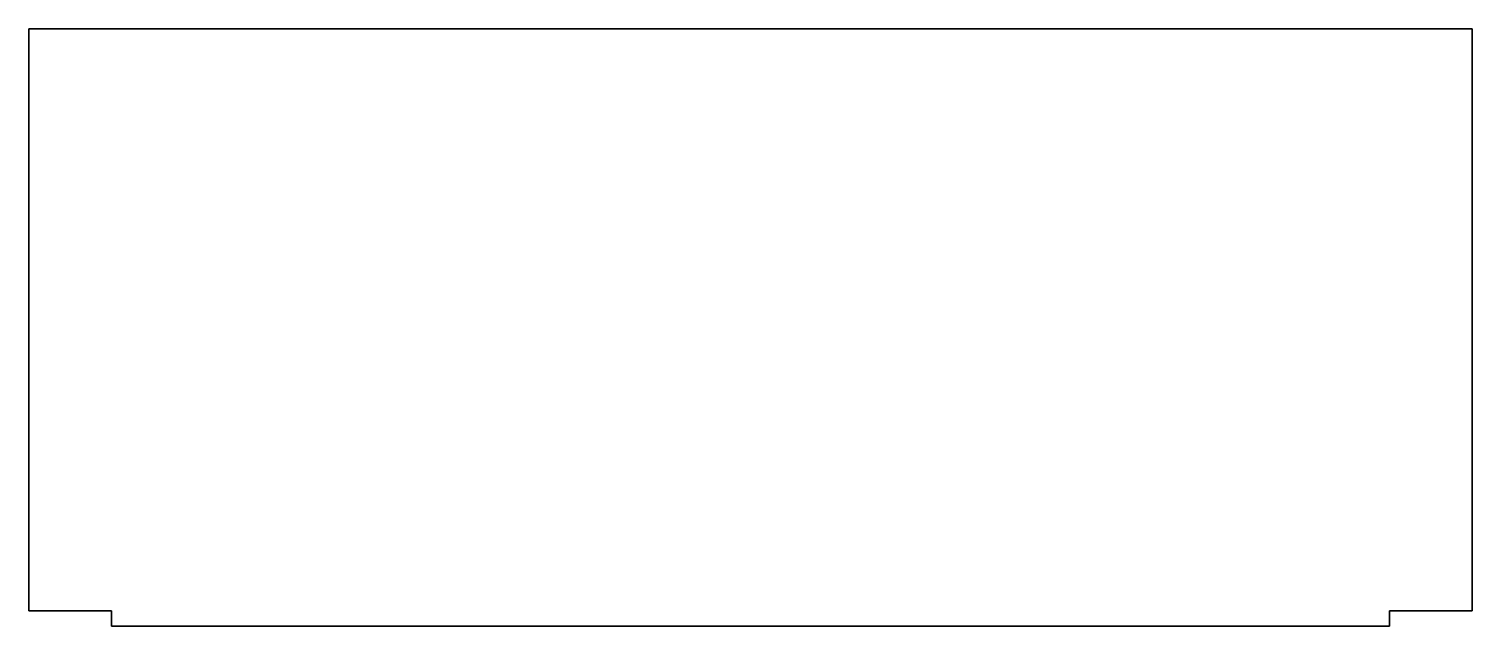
# Model space of a CAD drawing. Extents: x 3 to 703, y 3 to 293.
import ezdxf

# ---------------------------------------------------------------- set-up
doc = ezdxf.new("R2010")
doc.units = 0

msp = doc.modelspace()

# ---------------------------------------------------------------- linework, layer by layer
at = {"color": 7, "lineweight": 35}
for p, q in [((2.726288, 293.451721), (2.726288, 10.951721)), ((2.726288, 293.451721), (702.726318, 293.451721)), ((702.726318, 10.951721), (702.726318, 293.451721)), ((42.726288, 10.951721), (2.726288, 10.951721)), ((662.726318, 10.951721), (702.726318, 10.951721)), ((662.726318, 3.451721), (42.726288, 3.451721))]:
    msp.add_line(p, q, dxfattribs=at)
at = {"color": 7, "lineweight": 35, "ltscale": 0.1875}
for p, q in [((42.726288, 3.451721), (42.726288, 10.951721)), ((662.726318, 3.451721), (662.726318, 10.951721))]:
    msp.add_line(p, q, dxfattribs=at)

doc.saveas('drawing.dxf')
